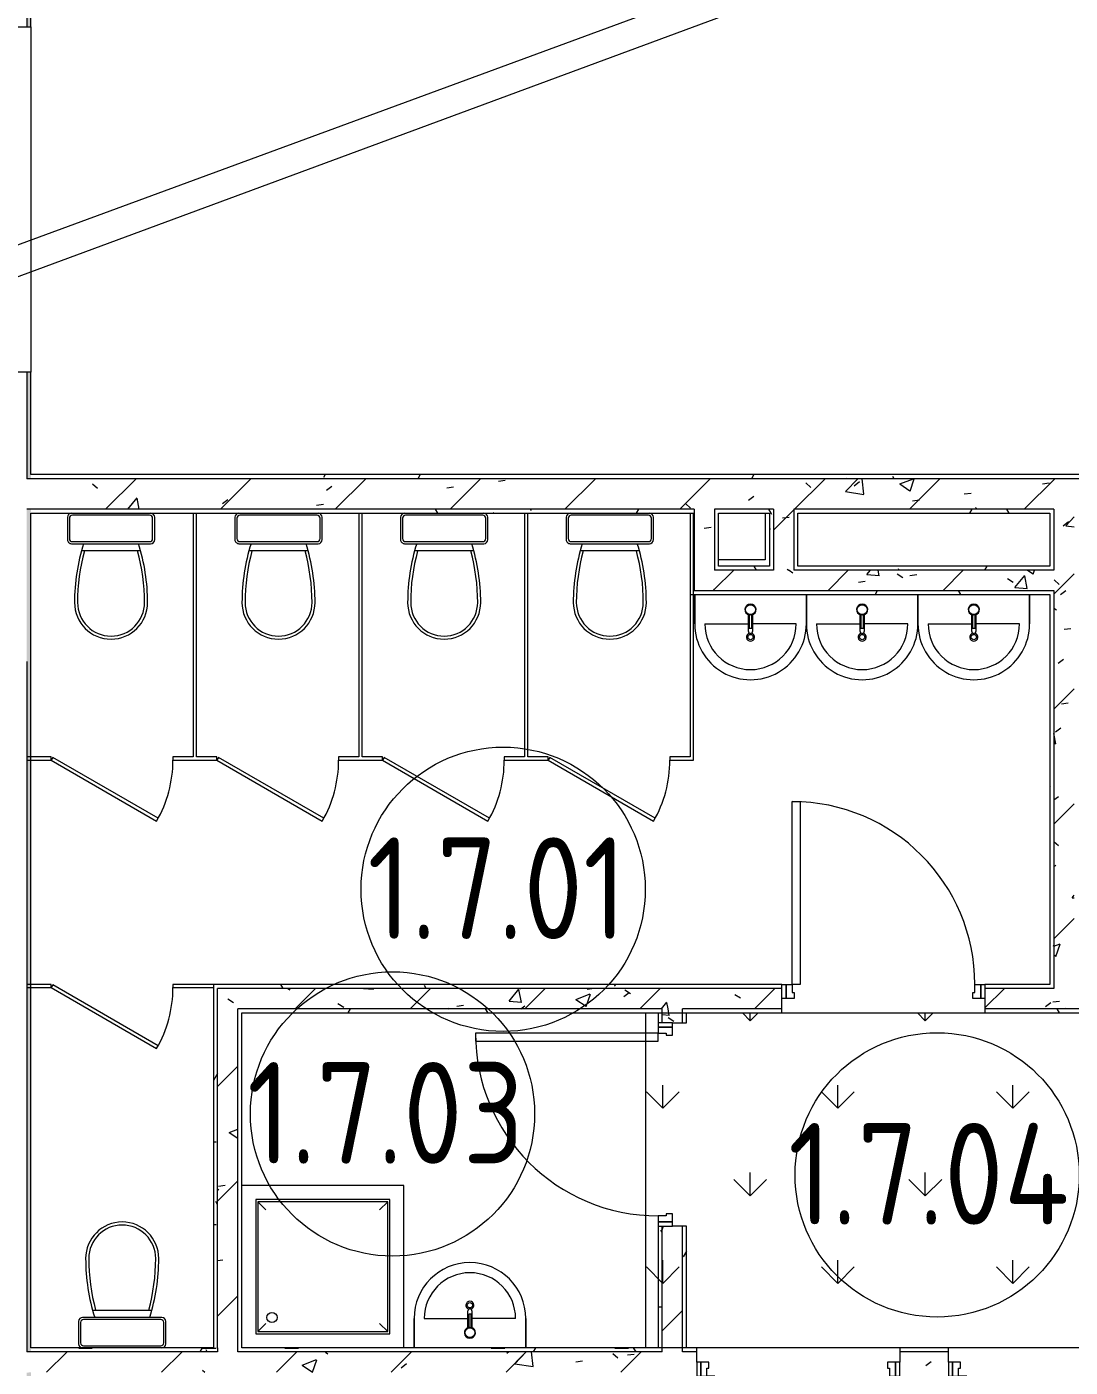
# Model space of a CAD drawing. Header units: millimetres. Extents: x -500089 to 1469082, y -290736 to 166440.
# Drawn here: x 1261154 to 1266293, y -50295 to -43695 of the extents above; entities that cross this region are included whole.
import ezdxf

# ---------------------------------------------------------------- set-up
doc = ezdxf.new("R2010")
doc.units = ezdxf.units.MM
for name, color, linetype, lineweight in [('Двери', 7, 'Continuous', 0), ('Марки помещений', 7, 'Continuous', 0), ('Перекрытие', 7, 'Continuous', 0), ('Сантехника', 7, 'Continuous', 0), ('Стены наружные', 7, 'Continuous', 0), ('Стены несущие', 7, 'Continuous', 0), ('Стены отделка', 7, 'Continuous', 0), ('Стены штриховка', 7, 'Continuous', 0), ('экспертиза ДУ пояснения', 6, 'Continuous', 0), ('экспертиза условные обозначения', 1, 'Continuous', 0)]:
    doc.layers.add(name, color=color, linetype=linetype, lineweight=lineweight)
doc.styles.add('GOST Common_1', font='', dxfattribs={"width": 0.9, "height": 700})
doc.styles.get('GOST Common_1').set_extended_font_data('GOST Common')
pattern_1 = [(0, (1111853.59, -73570.49), (812.8, 203.2), [67.056, -542.544, 67.056, -542.544, -3251.2]), (0, (1111853.59, -73570.49), (812.8, 203.2), [-1219.2, 67.056, -1152.144, 67.056, -542.544, -1422.4]), (0, (1111853.59, -73570.49), (812.8, 203.2), [-3048, 67.056, -339.344, 67.056, -948.944]), (120, (1112158.39, -73468.89), (-582.37636, 602.30545), [67.056, -542.544, 67.056, -542.544, -3251.2]), (120, (1112158.39, -73468.89), (-582.37636, 602.30545), [-1219.2, 67.056, -1152.144, 67.056, -542.544, -1422.4]), (120, (1112158.39, -73468.89), (-582.37636, 602.30545), [-3048, 67.056, -339.344, 67.056, -948.944]), (240, (1112259.99, -73062.49), (-230.42364, -805.50545), [67.056, -542.544, 67.056, -542.544, -3251.2]), (240, (1112259.99, -73062.49), (-230.42364, -805.50545), [-1219.2, 67.056, -1152.144, 67.056, -542.544, -1422.4]), (240, (1112259.99, -73062.49), (-230.42364, -805.50545), [-3048, 67.056, -339.344, 67.056, -948.944])]
pattern_2 = [(45, (1111853.6, -73570.5), (-282.8427, 282.8427), [])]
pattern_3 = [(50, (1111853.6, -73570.5), (728.7365, -63.7558), [76.2, -838.2]), (355, (1111853.6, -73570.5), (-140.9716, 764.2276), [60.96, -670.56]), (100.451, (1111914.3, -73575.8), (587.77, 700.4668), [64.76, -712.36]), (46.184, (1111853.6, -73367.3), (1084.316, -168.171), [114.3, -1257.3]), (96.636, (1111943.9, -73381.3), (949.61, 989.71), [97.14, -1068.54]), (351.184, (1111853.6, -73367.3), (949.6206, 989.701), [91.44, -1005.84]), (21, (1111955.2, -73418.1), (606.4579, -409.0606), [76.2, -838.2]), (326, (1111955.2, -73418.1), (247.2083, 736.753), [60.96, -670.56]), (71.451, (1112005.7, -73452.2), (853.6683, 327.6855), [64.76, -712.36]), (37.5, (1111853.59, -73570.5), (12.3547, 338.2201), [33.528, -628.904, 33.528, -647.192, -673.1]), (37.5, (1111853.59, -73570.5), (12.3547, 338.2201), [-1343.152, 33.528, -639.572]), (7.5, (1111853.6, -73570.5), (267.2789, 400.7221), [33.528, -354.584, 33.528, -613.664, -256.54]), (7.5, (1111853.6, -73570.5), (267.2789, 400.7221), [-1035.304, 33.528, -223.012]), (327.5, (1111627.02, -73570.5), (542.36333, -22.91534), [33.528, -220.472, 33.528, -758.952, -1051.56]), (327.5, (1111627.02, -73570.5), (542.36333, -22.91534), [-1046.48, 33.528, -1018.032]), (317.5, (1111525.4, -73570.5), (592.517, 101.7071), [33.528, -296.672, 33.528, -492.76, -746.76]), (317.5, (1111525.4, -73570.5), (592.517, 101.7071), [-856.488, 33.528, -713.232])]

# ---------------------------------------------------------------- blocks, each defined once
blk = doc.blocks.new('ASVP_ДверьДеревянная_1 полотно - Санузел 900х2000h_полотно_ Г Л _850 в чистоте_-4213416-З Этаж 01')
at = {"layer": 'Двери', "lineweight": 18}
for p, q in [((450, 970), (410, 970)), ((410, 970), (410, 70)), ((450, 70), (450, 970)), ((-480, 70), (-500, 70)), ((-500, 70), (-500, 0)), ((-450, 70), (-480, 70)), ((-480, 70), (-480, 0)), ((-480, 0), (-480, 70)), ((-450, 30), (-450, 70)), ((410, 70), (450, 70)), ((480, 70), (450, 70)), ((450, 70), (450, 30)), ((480, 0), (480, 70)), ((500, 70), (480, 70)), ((480, 70), (480, 0)), ((500, 0), (500, 70)), ((-500, 0), (-480, 0)), ((-480, 0), (-440, 0)), ((-440, 30), (-450, 30)), ((-440, 0), (-440, 30)), ((450, 30), (440, 30)), ((440, 30), (440, 0)), ((440, 0), (480, 0)), ((480, 0), (500, 0))]:
    blk.add_line(p, q, dxfattribs=at)
at = {"layer": 'Двери'}
blk.add_arc((450, 70), 900, 90, 180, dxfattribs=at)
blk = doc.blocks.new('ASVP_2D_Унитаз_Слив - Унитаз для взрослых-3413591-З Этаж 01')
at = {"layer": 'Сантехника'}
for p, q in [((-254.8, 280), (36.7, 280)), ((-324.1, 225), (-324.1, 115)), ((-314.1, 220), (-314.1, 120)), ((85.9, 245), (-304.1, 245)), ((80.9, 235), (-299.1, 235)), ((95.9, 120), (95.9, 220)), ((105.9, 115), (105.9, 225)), ((-299.1, 105), (80.9, 105))]:
    blk.add_line(p, q, dxfattribs=at)
for centre, radius, start, end in [((-109.1, 535), 180, 90, 180), ((-109.1, 535), 165, 90, 180), ((-109.1, 535), 180, 0, 90), ((-109.1, 535), 165, 0, 90), ((676.9, 535), 966, 180, 197.47018), ((691.9, 535), 966, 180, 195.30619), ((-910.1, 535), 966, 344.69381, 0), ((-895.1, 535), 966, 342.52982, 0), ((-304.1, 225), 20, 90, 180), ((-299.1, 220), 15, 90, 180), ((80.9, 220), 15, 360, 90), ((85.9, 225), 20, 360, 90), ((-304.1, 115), 20, 180, 270), ((-299.1, 120), 15, 180, 270), ((80.9, 120), 15, 270, 0), ((85.9, 115), 20, 270, 360)]:
    blk.add_arc(centre, radius, start, end, dxfattribs=at)
blk = doc.blocks.new('ASVP_2D_Душевой поддон_Трап - Душевой поддон 800х800-3460778-З Этаж 01')
at = {"layer": 'Сантехника'}
for p, q in [((800, -800), (800, -2.2)), ((730, -70), (70, -70)), ((70, -70), (70, -730)), ((120, -120), (80, -80)), ((720, -80), (80, -80)), ((80, -80), (80, -720)), ((680, -120), (720, -80)), ((720, -720), (720, -80)), ((730, -730), (730, -70)), ((120, -680), (80, -720)), ((80, -720), (720, -720)), ((720, -720), (680, -680)), ((70, -730), (730, -730)), ((0, -800), (800, -800))]:
    blk.add_line(p, q, dxfattribs=at)
blk.add_circle((150, -150), 25, dxfattribs=at)
blk = doc.blocks.new('ASVP_ДверьДеревянная_1 полотно - Санузел 900х2000h_полотно_ Г Пр _850 в чистоте_-4213417-З Этаж 01')
at = {"layer": 'Двери', "lineweight": 18}
for p, q in [((-450, 970), (-410, 970)), ((-450, 70), (-450, 970)), ((-410, 970), (-410, 70)), ((-500, 70), (-480, 70)), ((-500, 0), (-500, 70)), ((-480, 70), (-450, 70)), ((-480, 0), (-480, 70)), ((-480, 70), (-480, 0)), ((-410, 70), (-450, 70)), ((-450, 70), (-450, 30)), ((450, 70), (480, 70)), ((450, 30), (450, 70)), ((480, 70), (480, 0)), ((480, 70), (500, 70)), ((480, 0), (480, 70)), ((500, 70), (500, 0)), ((-480, 0), (-500, 0)), ((-440, 0), (-480, 0)), ((-450, 30), (-440, 30)), ((-440, 30), (-440, 0)), ((440, 30), (450, 30)), ((440, 0), (440, 30)), ((480, 0), (440, 0)), ((500, 0), (480, 0))]:
    blk.add_line(p, q, dxfattribs=at)
at = {"layer": 'Двери'}
blk.add_arc((-450, 70), 900, 0, 90, dxfattribs=at)
blk = doc.blocks.new('ASVP_2D_Раковина - Раковина 550х420-3413900-З Этаж 01')
at = {"layer": 'Сантехника'}
for p, q in [((-384.1, 215), (-384.1, 70)), ((-384.1, 70), (-384.1, 215)), ((-334.1, 215), (-119.1, 215)), ((-119.1, 170.6), (-119.1, 251.9)), ((-115.1, 236), (-115.1, 169.6)), ((-103.1, 236), (-115.1, 236)), ((-103.1, 169.6), (-103.1, 236)), ((-99.1, 251.9), (-99.1, 170.6)), ((115.9, 215), (-99.1, 215)), ((165.9, 70), (165.9, 215)), ((165.9, 215), (165.9, 70))]:
    blk.add_line(p, q, dxfattribs=at)
for centre, radius in [((-109.1, 280), 13.3), ((-109.1, 145), 24.5)]:
    blk.add_circle(centre, radius, dxfattribs=at)
for centre, radius, start, end in [((-109.1, 215), 275, 360, 180), ((-109.1, 215), 275, 360, 180), ((-109.1, 215), 225, 0, 180), ((-109.1, 280), 20, 284.14377, 255.85623), ((-109.1, 251.9), 10, 0, 180), ((-109.1, 145), 27.5, 102.60426, 77.39774), ((-109.1, 145), 25.3, 76.29328, 103.7089)]:
    blk.add_arc(centre, radius, start, end, dxfattribs=at)
blk = doc.blocks.new('Д_Эскиз_1П - Дверь_в_СУ-3249087-З Этаж 01')
at = {"layer": 'Двери'}
for p, q in [((-292, 5.9), (-300, -8)), ((227.6, -294.1), (-292, 5.9)), ((-300, -8), (219.6, -308)), ((219.6, -308), (227.6, -294.1))]:
    blk.add_line(p, q, dxfattribs=at)
blk.add_arc((-300, -8), 600, 330, 360, dxfattribs=at)
blk = doc.blocks.new('ASVP_2D_Унитаз_Слив - Унитаз для взрослых-3413901-З Этаж 01')
at = {"layer": 'Сантехника'}
for p, q in [((-324.1, 200), (-324.1, 90)), ((85.9, 220), (-304.1, 220)), ((80.9, 210), (-299.1, 210)), ((-254.8, 255), (36.7, 255)), ((105.9, 90), (105.9, 200)), ((-314.1, 195), (-314.1, 95)), ((95.9, 95), (95.9, 195)), ((-299.1, 80), (80.9, 80))]:
    blk.add_line(p, q, dxfattribs=at)
for centre, radius, start, end in [((-109.1, 510), 180, 90, 180), ((-109.1, 510), 165, 90, 180), ((-109.1, 510), 180, 0, 90), ((-109.1, 510), 165, 0, 90), ((676.9, 510), 966, 180, 197.47018), ((691.9, 510), 966, 180, 195.30619), ((-910.1, 510), 966, 344.69381, 0), ((-895.1, 510), 966, 342.52982, 0), ((-304.1, 200), 20, 90, 180), ((-299.1, 195), 15, 90, 180), ((80.9, 195), 15, 360, 90), ((85.9, 200), 20, 360, 90), ((-304.1, 90), 20, 180, 270), ((-299.1, 95), 15, 180, 270), ((80.9, 95), 15, 270, 0), ((85.9, 90), 20, 270, 360)]:
    blk.add_arc(centre, radius, start, end, dxfattribs=at)
blk = doc.blocks.new('ASVP_Марка_Помещение_ОдноЗначение - Номер-684784-З Этаж 01')
at = {"layer": 'Марки помещений'}
blk.add_circle((0, 0), 3.5, dxfattribs=at)

msp = doc.modelspace()

# ---------------------------------------------------------------- hatches: boundary and pattern name
at = {"layer": 'Стены штриховка'}
h = msp.add_hatch(dxfattribs=at)
h.set_pattern_fill('FP_174', color=256, style=0, pattern_type=2)
h.set_pattern_definition(pattern_1)
h.paths.add_polyline_path([(1261153.585, -53090.488), (1261173.585, -53090.488), (1261173.585, -53070.488), (1261153.585, -53070.948)], flags=0)
h.paths.add_polyline_path([(1261173.585, -52970.488), (1261173.585, -50320.488), (1261153.585, -50322.662), (1261153.585, -52970.488)], flags=0)
h.paths.add_polyline_path([(1261153.585, -50220.488), (1261173.585, -50220.488), (1261173.585, -46070.488), (1261153.585, -46070.488), (1261153.585, -49814.231)], flags=0)
h.paths.add_polyline_path([(1261153.585, -45920.488), (1261173.585, -45920.488), (1261173.585, -45395.488), (1261153.585, -45395.488), (1261153.585, -45919.597)], flags=0)
h.paths.add_polyline_path([(1261153.585, -43695.488), (1261173.585, -43695.488), (1261173.585, -42795.488), (1261153.585, -42795.488)], flags=0)
h.paths.add_polyline_path([(1261153.585, -41095.488), (1261173.585, -41095.488), (1261173.585, -39895.488), (1261153.585, -39895.488), (1261153.585, -40195.488)], flags=0)
h.paths.add_polyline_path([(1261173.585, -38195.488), (1261173.585, -37295.488), (1261153.585, -37295.488), (1261153.585, -38195.488)], flags=0)
h.paths.add_polyline_path([(1261153.585, -35595.488), (1261173.585, -35595.488), (1261173.585, -34545.488), (1261153.585, -34545.488), (1261153.585, -35426.782)], flags=0)
h.paths.add_polyline_path([(1261173.585, -32845.488), (1261173.585, -32470.488), (1261153.585, -32470.488), (1261153.585, -32845.488)], flags=0)
h.paths.add_polyline_path([(1261153.585, -32320.488), (1261173.585, -32320.488), (1261173.585, -31945.488), (1261153.585, -31945.488), (1261153.585, -32300.488)], flags=0)
h.paths.add_polyline_path([(1261173.585, -30245.488), (1261173.585, -29195.488), (1261153.585, -29195.488), (1261153.585, -30245.488)], flags=0)
h.paths.add_polyline_path([(1261153.585, -27495.488), (1261173.585, -27495.488), (1261173.585, -26595.488), (1261153.585, -26595.488), (1261153.585, -26794.313)], flags=0)
h.paths.add_polyline_path([(1261173.585, -24895.488), (1261173.585, -23695.488), (1261153.585, -23695.488), (1261153.585, -24895.488)], flags=0)
h.paths.add_polyline_path([(1261153.585, -21995.488), (1261173.585, -21995.488), (1261173.585, -21095.488), (1261153.585, -21095.488)], flags=0)
h.paths.add_polyline_path([(1261173.585, -19395.488), (1261173.585, -18870.488), (1261153.585, -18870.488), (1261153.585, -19395.488)], flags=0)
h = msp.add_hatch(dxfattribs=at)
h.set_pattern_fill('FP_201', color=256, style=0, pattern_type=2)
h.set_pattern_definition(pattern_2)
h.paths.add_polyline_path([(1264541.585, -46070.488), (1268453.585, -46070.297), (1268453.585, -45920.488), (1261153.585, -45920.543), (1261153.585, -46070.488), (1264441.585, -46070.488)], flags=0)
h = msp.add_hatch(dxfattribs=at)
h.set_pattern_fill('FP_31', color=256, style=0, pattern_type=2)
h.set_pattern_definition(pattern_3)
h.paths.add_polyline_path([(1264541.585, -46070.488), (1268453.585, -46070.297), (1268453.585, -45920.488), (1261153.585, -45920.543), (1261153.585, -46070.488), (1264441.585, -46070.488)], flags=0)
h = msp.add_hatch(dxfattribs=at)
h.set_pattern_fill('FP_174', color=256, style=0, pattern_type=2)
h.set_pattern_definition(pattern_1)
h.paths.add_polyline_path([(1264772.954, -45920.488), (1268453.585, -45920.488), (1268453.585, -45900.488), (1261173.585, -45900.488), (1261173.585, -45920.488), (1264656.881, -45920.488)], flags=0)
h = msp.add_hatch(dxfattribs=at)
h.set_pattern_fill('FP_174', color=256, style=0, pattern_type=2)
h.set_pattern_definition(pattern_1)
h.paths.add_polyline_path([(1261173.585, -46090.488), (1264441.585, -46090.488), (1264441.585, -46070.488), (1261173.585, -46070.488)], flags=0)
h.paths.add_polyline_path([(1267992.767, -46090.488), (1268433.585, -46090.488), (1268433.585, -46070.488), (1266313.585, -46070.488), (1266313.585, -46090.488), (1267752.452, -46090.488)], flags=0)
h.paths.add_polyline_path([(1264951.585, -46090.488), (1266213.585, -46090.488), (1266213.585, -46070.488), (1264931.585, -46070.488), (1264931.585, -46090.488)], flags=0)
h.paths.add_polyline_path([(1268673.585, -46090.488), (1268673.585, -46070.488), (1268653.585, -46070.488), (1268653.585, -46090.488)], flags=0)
h.paths.add_polyline_path([(1264543.793, -46090.488), (1264831.585, -46090.488), (1264831.585, -46070.488), (1264541.585, -46070.488), (1264541.585, -46090.488)], flags=0)
h = msp.add_hatch(dxfattribs=at)
h.set_pattern_fill('FP_201', color=256, style=0, pattern_type=2)
h.set_pattern_definition(pattern_2)
h.paths.add_polyline_path([(1264466.297, -46470.488), (1264541.585, -46470.488), (1264541.585, -46070.488), (1264441.585, -46070.488), (1264441.585, -46470.488), (1264459.417, -46470.488)], flags=0)
h = msp.add_hatch(dxfattribs=at)
h.set_pattern_fill('FP_31', color=256, style=0, pattern_type=2)
h.set_pattern_definition(pattern_3)
h.paths.add_polyline_path([(1264466.297, -46470.488), (1264541.585, -46470.488), (1264541.585, -46070.488), (1264441.585, -46070.488), (1264441.585, -46470.488), (1264459.417, -46470.488)], flags=0)
h = msp.add_hatch(dxfattribs=at)
h.set_pattern_fill('FP_174', color=256, style=0, pattern_type=2)
h.set_pattern_definition(pattern_1)
h.paths.add_polyline_path([(1264831.585, -46350.488), (1264831.585, -46090.488), (1264811.585, -46090.488), (1264811.585, -46350.488), (1264826.363, -46350.488)], flags=0)
h = msp.add_hatch(dxfattribs=at)
h.set_pattern_fill('FP_201', color=256, style=0, pattern_type=2)
h.set_pattern_definition(pattern_2)
h.paths.add_polyline_path([(1264931.585, -46370.488), (1264931.585, -46070.488), (1264831.585, -46070.488), (1264831.585, -46370.488)], flags=0)
h = msp.add_hatch(dxfattribs=at)
h.set_pattern_fill('FP_31', color=256, style=0, pattern_type=2)
h.set_pattern_definition(pattern_3)
h.paths.add_polyline_path([(1264931.585, -46370.488), (1264931.585, -46070.488), (1264831.585, -46070.488), (1264831.585, -46370.488)], flags=0)
h = msp.add_hatch(dxfattribs=at)
h.set_pattern_fill('FP_174', color=256, style=0, pattern_type=2)
h.set_pattern_definition(pattern_1)
h.paths.add_polyline_path([(1266213.585, -48410.488), (1266213.585, -46470.488), (1266193.585, -46470.488), (1266193.585, -48410.488)], flags=0)
h.paths.add_polyline_path([(1266193.585, -46370.488), (1266213.585, -46370.488), (1266213.585, -46090.488), (1266193.585, -46090.488), (1266193.585, -46350.488)], flags=0)
h = msp.add_hatch(dxfattribs=at)
h.set_pattern_fill('FP_201', color=256, style=0, pattern_type=2)
h.set_pattern_definition(pattern_2)
h.paths.add_polyline_path([(1266213.585, -48430.488), (1266313.585, -48430.488), (1266313.585, -46070.488), (1266213.585, -46070.488), (1266213.585, -48410.488)], flags=0)
h = msp.add_hatch(dxfattribs=at)
h.set_pattern_fill('FP_31', color=256, style=0, pattern_type=2)
h.set_pattern_definition(pattern_3)
h.paths.add_polyline_path([(1266213.585, -48430.488), (1266313.585, -48430.488), (1266313.585, -46070.488), (1266213.585, -46070.488), (1266213.585, -48410.488)], flags=0)
h = msp.add_hatch(dxfattribs=at)
h.set_pattern_fill('FP_201', color=256, style=0, pattern_type=2)
h.set_pattern_definition(pattern_2)
h.paths.add_polyline_path([(1266193.585, -46470.488), (1266213.585, -46470.488), (1266213.585, -46370.488), (1264541.585, -46372.088), (1264541.585, -46470.488), (1265768.819, -46470.488)], flags=0)
h = msp.add_hatch(dxfattribs=at)
h.set_pattern_fill('FP_31', color=256, style=0, pattern_type=2)
h.set_pattern_definition(pattern_3)
h.paths.add_polyline_path([(1266193.585, -46470.488), (1266213.585, -46470.488), (1266213.585, -46370.488), (1264541.585, -46372.088), (1264541.585, -46470.488), (1265768.819, -46470.488)], flags=0)
h = msp.add_hatch(dxfattribs=at)
h.set_pattern_fill('FP_174', color=256, style=0, pattern_type=2)
h.set_pattern_definition(pattern_1)
h.paths.add_polyline_path([(1266193.585, -46370.488), (1266193.585, -46350.488), (1264931.585, -46350.488), (1264931.585, -46370.488), (1265768.819, -46370.488)], flags=0)
h.paths.add_polyline_path([(1264563.124, -46370.488), (1264831.585, -46370.488), (1264831.585, -46350.488), (1264561.585, -46350.488), (1264561.585, -46370.488)], flags=0)
h = msp.add_hatch(dxfattribs=at)
h.set_pattern_fill('FP_174', color=256, style=0, pattern_type=2)
h.set_pattern_definition(pattern_1)
h.paths.add_polyline_path([(1264813.685, -46490.488), (1266193.585, -46490.488), (1266193.585, -46470.488), (1264441.585, -46470.488), (1264442.638, -46490.488), (1264791.585, -46490.488)], flags=0)
h = msp.add_hatch(dxfattribs=at)
h.set_pattern_fill('FP_174', color=256, style=0, pattern_type=2)
h.set_pattern_definition(pattern_1)
h.paths.add_polyline_path([(1262093.585, -50200.488), (1262093.585, -48410.488), (1262073.585, -48410.488), (1262073.585, -50200.488)], flags=0)
h = msp.add_hatch(dxfattribs=at)
h.set_pattern_fill('FP_174', color=256, style=0, pattern_type=2)
h.set_pattern_definition(pattern_1)
h.paths.add_polyline_path([(1268533.585, -48430.488), (1268533.585, -48410.488), (1268383.585, -48410.488), (1268383.585, -48430.488), (1268519.687, -48430.488)], flags=0)
h.paths.add_polyline_path([(1262093.585, -48430.488), (1264873.585, -48430.488), (1264873.585, -48410.488), (1262093.585, -48410.488), (1262093.585, -48426.488)], flags=0)
h.paths.add_polyline_path([(1266313.585, -48430.488), (1267283.585, -48430.488), (1267283.585, -48410.488), (1266313.585, -48410.488)], flags=0)
h.paths.add_polyline_path([(1266213.585, -48430.488), (1266213.585, -48410.488), (1265873.585, -48410.488), (1265873.585, -48430.488), (1266193.585, -48430.488)], flags=0)
h = msp.add_hatch(dxfattribs=at)
h.set_pattern_fill('FP_201', color=256, style=0, pattern_type=2)
h.set_pattern_definition(pattern_2)
h.paths.add_polyline_path([(1262193.585, -50220.488), (1262193.585, -48430.488), (1262093.585, -48430.488), (1262093.585, -50220.488)], flags=0)
h = msp.add_hatch(dxfattribs=at)
h.set_pattern_fill('FP_31', color=256, style=0, pattern_type=2)
h.set_pattern_definition(pattern_3)
h.paths.add_polyline_path([(1262193.585, -50220.488), (1262193.585, -48430.488), (1262093.585, -48430.488), (1262093.585, -50220.488)], flags=0)
h = msp.add_hatch(dxfattribs=at)
h.set_pattern_fill('FP_201', color=256, style=0, pattern_type=2)
h.set_pattern_definition(pattern_2)
h.paths.add_polyline_path([(1268553.585, -48530.488), (1268553.585, -48430.488), (1268383.585, -48430.488), (1268383.585, -48530.488), (1268533.585, -48530.488)], flags=0)
h.paths.add_polyline_path([(1266213.585, -48530.488), (1267283.585, -48530.488), (1267283.585, -48430.488), (1265873.585, -48430.488), (1265873.585, -48530.488)], flags=0)
h.paths.add_polyline_path([(1263432.329, -48530.488), (1264873.585, -48530.488), (1264873.585, -48430.488), (1262193.585, -48430.488), (1262193.585, -48530.488), (1263350.945, -48530.488)], flags=0)
h = msp.add_hatch(dxfattribs=at)
h.set_pattern_fill('FP_31', color=256, style=0, pattern_type=2)
h.set_pattern_definition(pattern_3)
h.paths.add_polyline_path([(1268553.585, -48530.488), (1268553.585, -48430.488), (1268383.585, -48430.488), (1268383.585, -48530.488), (1268533.585, -48530.488)], flags=0)
h.paths.add_polyline_path([(1266213.585, -48530.488), (1267283.585, -48530.488), (1267283.585, -48430.488), (1265873.585, -48430.488), (1265873.585, -48530.488)], flags=0)
h.paths.add_polyline_path([(1263432.329, -48530.488), (1264873.585, -48530.488), (1264873.585, -48430.488), (1262193.585, -48430.488), (1262193.585, -48530.488), (1263350.945, -48530.488)], flags=0)
h = msp.add_hatch(dxfattribs=at)
h.set_pattern_fill('FP_174', color=256, style=0, pattern_type=2)
h.set_pattern_definition(pattern_1)
h.paths.add_polyline_path([(1268483.198, -48550.488), (1268533.585, -48550.488), (1268533.585, -48530.488), (1268383.585, -48530.488), (1268383.585, -48550.488)], flags=0)
h.paths.add_polyline_path([(1267283.585, -48550.488), (1267283.585, -48530.488), (1265873.585, -48530.488), (1265873.585, -48550.488), (1266313.585, -48550.488)], flags=0)
h.paths.add_polyline_path([(1263341.265, -48550.488), (1264283.585, -48550.488), (1264283.585, -48530.488), (1262213.585, -48530.488), (1262213.585, -48550.488), (1263233.021, -48550.488)], flags=0)
h.paths.add_polyline_path([(1264383.585, -48550.488), (1264873.585, -48550.488), (1264873.585, -48530.488), (1264383.585, -48530.488)], flags=0)
h = msp.add_hatch(dxfattribs=at)
h.set_pattern_fill('FP_174', color=256, style=0, pattern_type=2)
h.set_pattern_definition(pattern_1)
h.paths.add_polyline_path([(1264263.585, -50200.488), (1264283.585, -50200.488), (1264283.585, -49600.488), (1264263.585, -49600.488), (1264263.585, -49814.231)], flags=0)
h.paths.add_polyline_path([(1264283.585, -48600.488), (1264283.585, -48550.488), (1264263.585, -48550.488), (1264263.585, -48600.488)], flags=0)
h = msp.add_hatch(dxfattribs=at)
h.set_pattern_fill('FP_201', color=256, style=0, pattern_type=2)
h.set_pattern_definition(pattern_2)
h.paths.add_polyline_path([(1264383.585, -50220.488), (1264383.585, -49600.488), (1264283.585, -49600.488), (1264283.585, -50220.488)], flags=0)
h.paths.add_polyline_path([(1264333.585, -48600.488), (1264383.585, -48600.488), (1264383.585, -48530.488), (1264283.585, -48530.488), (1264283.585, -48600.488), (1264316.919, -48600.488)], flags=0)
h = msp.add_hatch(dxfattribs=at)
h.set_pattern_fill('FP_31', color=256, style=0, pattern_type=2)
h.set_pattern_definition(pattern_3)
h.paths.add_polyline_path([(1264383.585, -50220.488), (1264383.585, -49600.488), (1264283.585, -49600.488), (1264283.585, -50220.488)], flags=0)
h.paths.add_polyline_path([(1264333.585, -48600.488), (1264383.585, -48600.488), (1264383.585, -48530.488), (1264283.585, -48530.488), (1264283.585, -48600.488), (1264316.919, -48600.488)], flags=0)
h = msp.add_hatch(dxfattribs=at)
h.set_pattern_fill('FP_174', color=256, style=0, pattern_type=2)
h.set_pattern_definition(pattern_1)
h.paths.add_polyline_path([(1264403.585, -50200.488), (1264403.585, -49600.488), (1264383.585, -49600.488), (1264383.585, -50200.488)], flags=0)
h.paths.add_polyline_path([(1264383.585, -48600.488), (1264403.585, -48600.488), (1264403.585, -48550.488), (1264383.585, -48551.339)], flags=0)
h = msp.add_hatch(dxfattribs=at)
h.set_pattern_fill('FP_201', color=256, style=0, pattern_type=2)
h.set_pattern_definition(pattern_2)
h.paths.add_polyline_path([(1261153.585, -50320.488), (1264453.585, -50320.488), (1264453.585, -50220.488), (1261153.585, -50220.932)], flags=0)
h.paths.add_polyline_path([(1268383.585, -50320.488), (1268553.585, -50320.488), (1268553.585, -50220.488), (1268383.585, -50220.488), (1268383.585, -50270.488)], flags=0)
h.paths.add_polyline_path([(1266949.714, -50320.488), (1267383.585, -50320.488), (1267383.585, -50220.488), (1266693.585, -50220.488), (1266693.585, -50320.488), (1266880.793, -50320.488)], flags=0)
h.paths.add_polyline_path([(1265693.585, -50320.488), (1265693.585, -50220.488), (1265453.585, -50220.488), (1265453.585, -50320.488), (1265643.585, -50320.488)], flags=0)
h = msp.add_hatch(dxfattribs=at)
h.set_pattern_fill('FP_31', color=256, style=0, pattern_type=2)
h.set_pattern_definition(pattern_3)
h.paths.add_polyline_path([(1261153.585, -50320.488), (1264453.585, -50320.488), (1264453.585, -50220.488), (1261153.585, -50220.932)], flags=0)
h.paths.add_polyline_path([(1268383.585, -50320.488), (1268553.585, -50320.488), (1268553.585, -50220.488), (1268383.585, -50220.488), (1268383.585, -50270.488)], flags=0)
h.paths.add_polyline_path([(1266949.714, -50320.488), (1267383.585, -50320.488), (1267383.585, -50220.488), (1266693.585, -50220.488), (1266693.585, -50320.488), (1266880.793, -50320.488)], flags=0)
h.paths.add_polyline_path([(1265693.585, -50320.488), (1265693.585, -50220.488), (1265453.585, -50220.488), (1265453.585, -50320.488), (1265643.585, -50320.488)], flags=0)
h = msp.add_hatch(dxfattribs=at)
h.set_pattern_fill('FP_174', color=256, style=0, pattern_type=2)
h.set_pattern_definition(pattern_1)
h.paths.add_polyline_path([(1264383.585, -50220.488), (1264453.585, -50220.488), (1264453.585, -50200.488), (1264383.585, -50200.488)], flags=0)
h.paths.add_polyline_path([(1261320.996, -50220.488), (1262093.585, -50220.488), (1262093.585, -50200.488), (1261173.585, -50200.488), (1261173.585, -50220.488)], flags=0)
h.paths.add_polyline_path([(1266880.793, -50220.488), (1267383.585, -50220.488), (1267383.585, -50200.488), (1266693.585, -50200.488), (1266693.585, -50220.488)], flags=0)
h.paths.add_polyline_path([(1262351.85, -50220.488), (1264283.585, -50220.488), (1264283.585, -50200.488), (1262193.585, -50200.488), (1262193.585, -50220.488)], flags=0)
h.paths.add_polyline_path([(1265622.499, -50220.488), (1265693.585, -50220.488), (1265693.585, -50200.488), (1265453.585, -50200.488), (1265453.585, -50220.488), (1265523.585, -50220.488)], flags=0)
h.paths.add_polyline_path([(1268532.131, -50220.488), (1268533.585, -50220.488), (1268533.585, -50200.488), (1268383.585, -50200.488), (1268383.585, -50220.488)], flags=0)
at = {"layer": 'экспертиза условные обозначения'}
h = msp.add_hatch(dxfattribs=at)
h.set_pattern_fill('GRASS', color=3, scale=24)
h.set_pattern_definition([(90, (1077209.23, -303341.8), (-431.0523, 431.0523), [114.3, -747.8046]), (45, (1077209.2, -303341.8), (-431.0523, 431.0523), [114.3, -495.3]), (135, (1077209.2, -303341.8), (-431.0523, -431.0523), [114.3, -495.3])])
h.paths.add_polyline_path([(1264203.585, -50200.488), (1264203.585, -49600.488), (1264203.585, -48600.488), (1264203.585, -48550.488), (1268433.585, -48550.488), (1268433.585, -50200.488)])

# ---------------------------------------------------------------- linework, layer by layer
at = {"layer": 'Перекрытие'}
for p, q in [((1264791.585, -46090.488), (1264791.585, -46320.488)), ((1264791.585, -46320.488), (1264561.585, -46320.488))]:
    msp.add_line(p, q, dxfattribs=at)
at = {"layer": 'Стены наружные'}
msp.add_line((1261173.585, -43695.488), (1261173.585, -45395.488), dxfattribs=at)
at = {"layer": 'Стены несущие'}
for p, q in [((1261153.585, -42795.488), (1261153.585, -43695.488)), ((1261013.585, -43695.488), (1261153.585, -43695.488)), ((1261153.585, -45395.488), (1261013.585, -45395.488)), ((1261153.585, -45395.488), (1261153.585, -45920.488)), ((1268453.585, -45920.488), (1261153.585, -45920.488)), ((1264441.585, -46070.488), (1261153.585, -46070.488)), ((1264441.585, -46070.488), (1264441.585, -46470.488)), ((1264831.585, -46070.488), (1264541.585, -46070.488)), ((1264541.585, -46070.488), (1264541.585, -46370.488)), ((1264831.585, -46070.488), (1264831.585, -46370.488)), ((1266213.585, -46070.488), (1264931.585, -46070.488)), ((1264931.585, -46070.488), (1264931.585, -46370.488)), ((1266213.585, -46070.488), (1266213.585, -46370.488)), ((1264831.585, -46370.488), (1264541.585, -46370.488)), ((1266213.585, -46370.488), (1264931.585, -46370.488)), ((1264441.585, -46470.488), (1266213.585, -46470.488)), ((1266213.585, -46470.488), (1266213.585, -48430.488)), ((1261153.585, -46820.488), (1261153.585, -50220.488)), ((1264873.585, -48430.488), (1262093.585, -48430.488)), ((1262093.585, -50200.488), (1262093.585, -48430.488)), ((1266213.585, -48430.488), (1265873.585, -48430.488)), ((1264873.585, -48530.488), (1264873.585, -48480.488)), ((1265873.585, -48480.488), (1265873.585, -48530.488)), ((1264283.585, -48530.488), (1262193.585, -48530.488)), ((1262193.585, -50220.488), (1262193.585, -48530.488)), ((1264283.585, -48600.488), (1264283.585, -48530.488)), ((1264383.585, -48600.488), (1264383.585, -48530.488)), ((1264873.585, -48530.488), (1264383.585, -48530.488)), ((1267283.585, -48530.488), (1265873.585, -48530.488)), ((1264333.585, -48600.488), (1264383.585, -48600.488)), ((1264283.585, -50220.488), (1264283.585, -49600.488)), ((1264383.585, -49600.488), (1264333.585, -49600.488)), ((1264383.585, -50220.488), (1264383.585, -49600.488)), ((1262093.585, -50220.488), (1261153.585, -50220.488)), ((1262093.585, -50200.488), (1262093.585, -50220.488)), ((1264283.585, -50220.488), (1262193.585, -50220.488)), ((1264453.585, -50220.488), (1264383.585, -50220.488)), ((1264453.585, -50270.488), (1264453.585, -50220.488)), ((1265453.585, -50220.488), (1265453.585, -50270.488)), ((1265693.585, -50220.488), (1265453.585, -50220.488)), ((1265693.585, -50270.488), (1265693.585, -50220.488))]:
    msp.add_line(p, q, dxfattribs=at)
at = {"layer": 'Стены отделка'}
for p, q in [((1261173.585, -43695.488), (1261173.585, -42795.488)), ((1261153.585, -43695.488), (1261173.585, -43695.488)), ((1261173.585, -45395.488), (1261153.585, -45395.488)), ((1261173.585, -45900.488), (1261173.585, -45395.488)), ((1268433.585, -45900.488), (1261173.585, -45900.488)), ((1261173.585, -50200.488), (1261173.585, -46090.488)), ((1261173.585, -46090.488), (1264437.585, -46090.488)), ((1261973.585, -46090.488), (1261973.585, -47290.488)), ((1261989.585, -47290.488), (1261989.585, -46090.488)), ((1262789.585, -46090.488), (1262789.585, -47290.488)), ((1262805.585, -47290.488), (1262805.585, -46090.488)), ((1263605.585, -46090.488), (1263605.585, -47290.488)), ((1263621.585, -47290.488), (1263621.585, -46090.488)), ((1264421.585, -46090.488), (1264421.585, -47290.488)), ((1264437.585, -47306.488), (1264437.585, -46090.488)), ((1264561.585, -46090.488), (1264811.585, -46090.488)), ((1264561.585, -46350.488), (1264561.585, -46090.488)), ((1264811.585, -46090.488), (1264811.585, -46350.488)), ((1264951.585, -46090.488), (1266193.585, -46090.488)), ((1264951.585, -46350.488), (1264951.585, -46090.488)), ((1266193.585, -46090.488), (1266193.585, -46350.488)), ((1264811.585, -46350.488), (1264561.585, -46350.488)), ((1266193.585, -46350.488), (1264951.585, -46350.488)), ((1264421.585, -46490.488), (1266193.585, -46490.488)), ((1266193.585, -46490.488), (1266193.585, -48410.488)), ((1261273.585, -47290.488), (1261153.585, -47290.488)), ((1261153.585, -47290.488), (1261153.585, -47306.488)), ((1261153.585, -47306.488), (1261273.585, -47306.488)), ((1261273.585, -47306.488), (1261273.585, -47290.488)), ((1261973.585, -47290.488), (1261873.585, -47290.488)), ((1261873.585, -47290.488), (1261873.585, -47306.488)), ((1261873.585, -47306.488), (1262089.585, -47306.488)), ((1262089.585, -47290.488), (1261989.585, -47290.488)), ((1262089.585, -47306.488), (1262089.585, -47290.488)), ((1262789.585, -47290.488), (1262689.585, -47290.488)), ((1262689.585, -47290.488), (1262689.585, -47306.488)), ((1262689.585, -47306.488), (1262905.585, -47306.488)), ((1262905.585, -47290.488), (1262805.585, -47290.488)), ((1262905.585, -47306.488), (1262905.585, -47290.488)), ((1263605.585, -47290.488), (1263505.585, -47290.488)), ((1263505.585, -47290.488), (1263505.585, -47306.488)), ((1263505.585, -47306.488), (1263721.585, -47306.488)), ((1263721.585, -47290.488), (1263621.585, -47290.488)), ((1263721.585, -47306.488), (1263721.585, -47290.488)), ((1264421.585, -47290.488), (1264321.585, -47290.488)), ((1264321.585, -47290.488), (1264321.585, -47306.488)), ((1264321.585, -47306.488), (1264437.585, -47306.488)), ((1261273.585, -48410.488), (1261153.585, -48410.488)), ((1261153.585, -48410.488), (1261153.585, -48426.488)), ((1261153.585, -48426.488), (1261273.585, -48426.488)), ((1261273.585, -48426.488), (1261273.585, -48410.488)), ((1264873.585, -48410.488), (1261873.585, -48410.488)), ((1261873.585, -48410.488), (1261873.585, -48426.488)), ((1261873.585, -48426.488), (1262073.585, -48426.488)), ((1262073.585, -48426.488), (1262073.585, -50200.488)), ((1266193.585, -48410.488), (1265873.585, -48410.488)), ((1262213.585, -48550.488), (1264263.585, -48550.488)), ((1262213.585, -50200.488), (1262213.585, -48550.488)), ((1264263.585, -48550.488), (1264263.585, -48600.488)), ((1264403.585, -48600.488), (1264403.585, -48550.488)), ((1264403.585, -48550.488), (1264873.585, -48550.488)), ((1264873.585, -48550.488), (1264873.585, -48530.488)), ((1265873.585, -48530.488), (1265873.585, -48550.488)), ((1265873.585, -48550.488), (1267283.585, -48550.488)), ((1264383.585, -48600.488), (1264403.585, -48600.488)), ((1264263.585, -49600.488), (1264263.585, -50200.488)), ((1264403.585, -49600.488), (1264383.585, -49600.488)), ((1264403.585, -50200.488), (1264403.585, -49600.488)), ((1262073.585, -50200.488), (1261173.585, -50200.488)), ((1264263.585, -50200.488), (1262213.585, -50200.488)), ((1264453.585, -50200.488), (1264403.585, -50200.488)), ((1264453.585, -50220.488), (1264453.585, -50200.488)), ((1265693.585, -50200.488), (1265453.585, -50200.488)), ((1265453.585, -50200.488), (1265453.585, -50220.488)), ((1265693.585, -50220.488), (1265693.585, -50200.488))]:
    msp.add_line(p, q, dxfattribs=at)
at = {"layer": 'Стены штриховка'}
msp.add_line((1262073.585, -48410.488), (1262073.585, -48426.488), dxfattribs=at)
at = {"layer": 'экспертиза ДУ пояснения', "elevation": 0}
for points in [[(1326068.788, -20876.663), (1234095.126, -54705.446)], [(1234968.952, -54603.379), (1326068.788, -20876.663)]]:
    msp.add_lwpolyline(points, dxfattribs=at)
at = {"layer": 'экспертиза условные обозначения', "color": 3}
msp.add_lwpolyline([(1264203.585, -50200.488), (1264203.585, -49600.488), (1264203.585, -48600.488), (1264203.585, -48550.488), (1268433.585, -48550.488), (1268433.585, -50200.488), (1264203.585, -50200.488)], dxfattribs=at)

# ---------------------------------------------------------------- block references
at = {"layer": 'Двери'}
for name, p in [('Д_Эскиз_1П - Дверь_в_СУ-3249087-З Этаж 01', (1261573.585, -47298.488)), ('Д_Эскиз_1П - Дверь_в_СУ-3249087-З Этаж 01', (1262389.585, -47298.488)), ('Д_Эскиз_1П - Дверь_в_СУ-3249087-З Этаж 01', (1263205.585, -47298.488)), ('Д_Эскиз_1П - Дверь_в_СУ-3249087-З Этаж 01', (1264021.585, -47298.488)), ('ASVP_ДверьДеревянная_1 полотно - Санузел 900х2000h_полотно_ Г Пр _850 в чистоте_-4213417-З Этаж 01', (1265373.585, -48480.488)), ('Д_Эскиз_1П - Дверь_в_СУ-3249087-З Этаж 01', (1261573.585, -48418.488))]:
    msp.add_blockref(name, p, dxfattribs=at)
for p, rotation in [((1264333.585, -49100.488), 90), ((1264953.585, -50270.488), 180), ((1266193.585, -50270.488), 180)]:
    msp.add_blockref('ASVP_ДверьДеревянная_1 полотно - Санузел 900х2000h_полотно_ Г Л _850 в чистоте_-4213416-З Этаж 01', p, dxfattribs=dict(at, rotation=rotation))
at = {"layer": 'Марки помещений', "xscale": 199.9999999999999, "yscale": 199.9999999999999, "zscale": 199.9999999999999}
for p in [(1263500.312, -47942.408), (1262955.171, -49048.579), (1265638.072, -49348.579)]:
    msp.add_blockref('ASVP_Марка_Помещение_ОдноЗначение - Номер-684784-З Этаж 01', p, dxfattribs=at)
at = {"layer": 'Сантехника'}
for name, p, rotation in [('ASVP_2D_Унитаз_Слив - Унитаз для взрослых-3413591-З Этаж 01', (1261459.511, -45995.488), 180), ('ASVP_2D_Унитаз_Слив - Унитаз для взрослых-3413591-З Этаж 01', (1262284.511, -45995.488), 180), ('ASVP_2D_Унитаз_Слив - Унитаз для взрослых-3413591-З Этаж 01', (1263100.511, -45995.488), 180), ('ASVP_2D_Унитаз_Слив - Унитаз для взрослых-3413591-З Этаж 01', (1263916.511, -45995.488), 180), ('ASVP_2D_Раковина - Раковина 550х420-3413900-З Этаж 01', (1264609.511, -46420.488), 180), ('ASVP_2D_Раковина - Раковина 550х420-3413900-З Этаж 01', (1265159.511, -46420.488), 180), ('ASVP_2D_Раковина - Раковина 550х420-3413900-З Этаж 01', (1265709.511, -46420.488), 180), ('ASVP_2D_Душевой поддон_Трап - Душевой поддон 800х800-3460778-З Этаж 01', (1262211.429, -50200.488), 89.99999999999974)]:
    msp.add_blockref(name, p, dxfattribs=dict(at, rotation=rotation))
for name, p in [('ASVP_2D_Унитаз_Слив - Унитаз для взрослых-3413901-З Этаж 01', (1261732.66, -50270.488)), ('ASVP_2D_Раковина - Раковина 550х420-3413900-З Этаж 01', (1263445.504, -50270.488))]:
    msp.add_blockref(name, p, dxfattribs=at)

# ---------------------------------------------------------------- texts
at = {"layer": 'Марки помещений', "char_height": 500, "attachment_point": 1, "style": 'GOST Common_1'}
for s, insert, width in [('1.7.01', (1262831.597, -47686.958), 1645.06275), ('1.7.03', (1262238.757, -48793.129), 1760.50575), ('1.7.04', (1264903.657, -49093.129), 1803.79687)]:
    msp.add_mtext(s, dxfattribs=dict(at, insert=insert, width=width))

doc.saveas('drawing.dxf')
